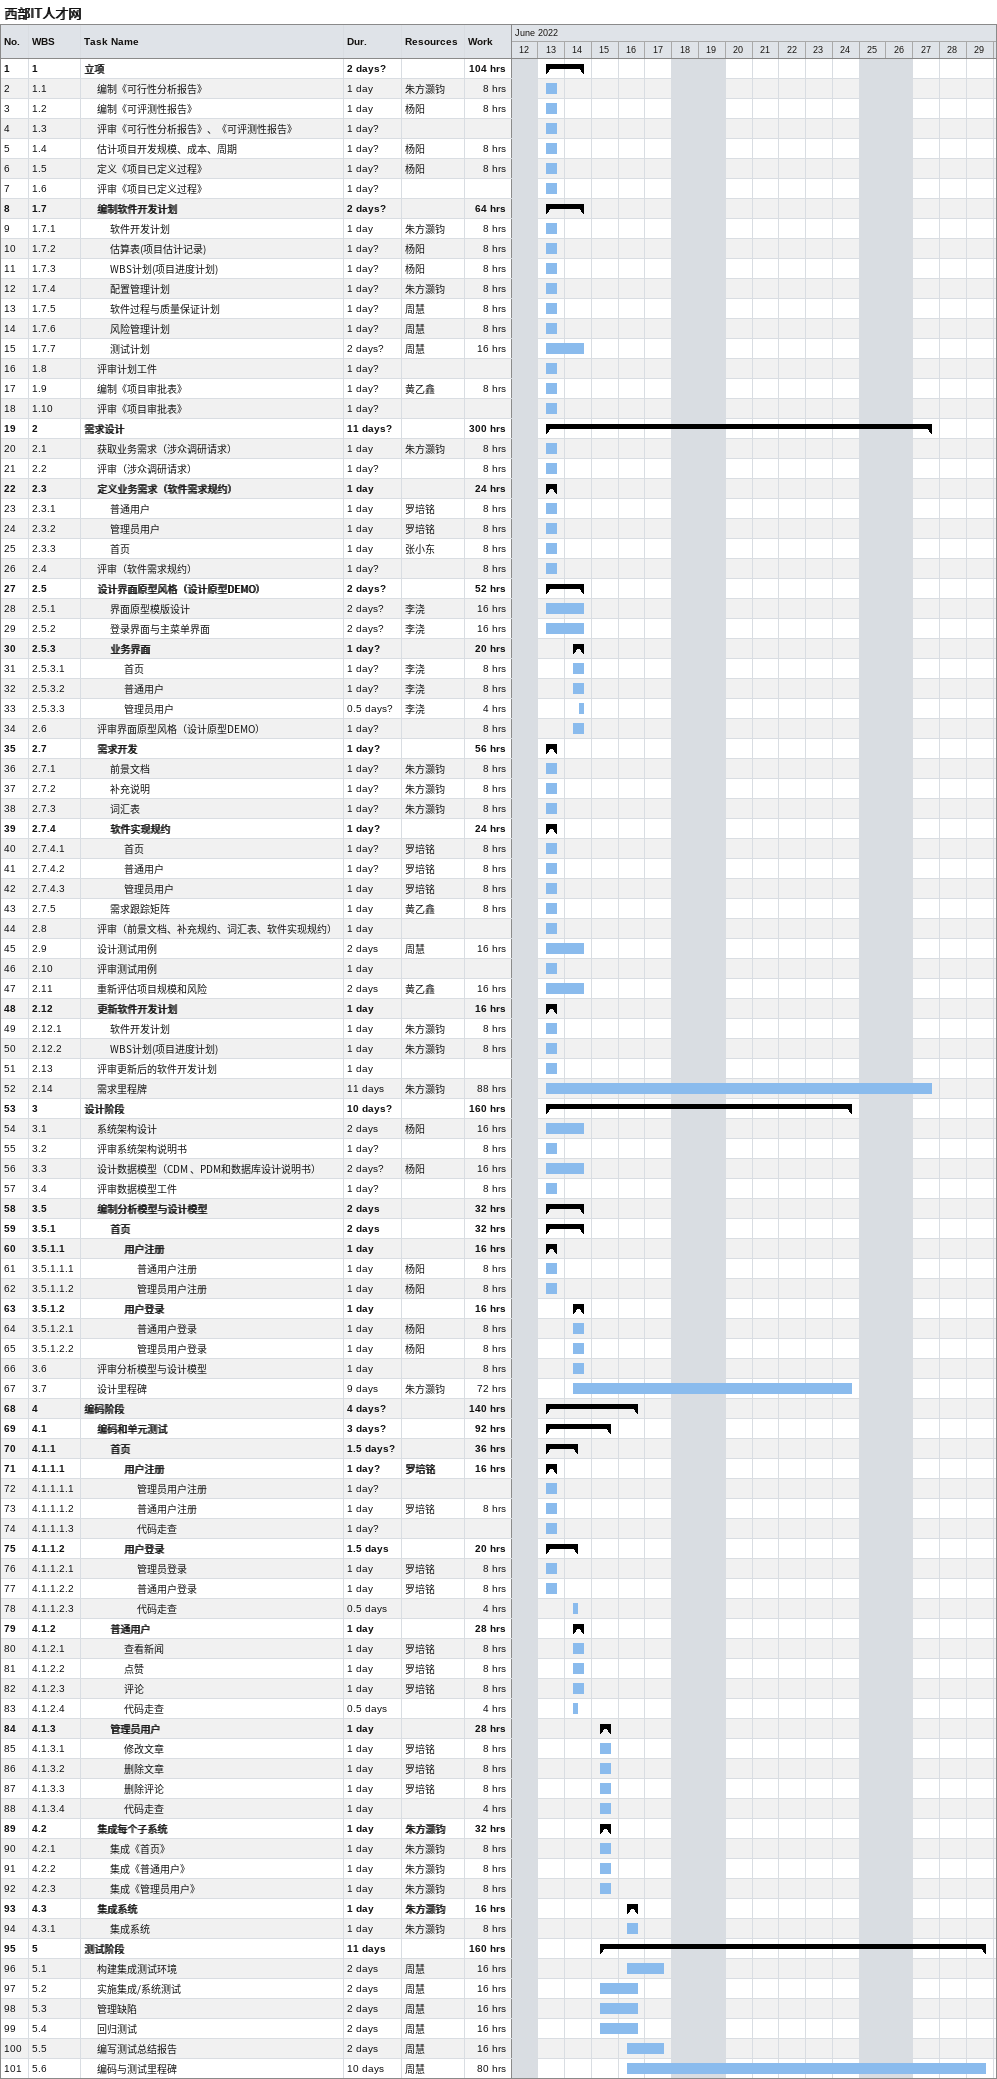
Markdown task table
西部IT人才网

| ID | WBS | Task | Duration | Start | Finish | Resources | Work (h) |
|---|---|---|---|---|---|---|---|
| 1 | 1 | **立项** | 2d? | 2022-06-13 | 2022-06-14 |  | 104 |
| 2 | 1.1 | 编制《可行性分析报告》 | 1d | 2022-06-13 | 2022-06-13 | 朱方灏钧 | 8 |
| 3 | 1.2 | 编制《可评测性报告》 | 1d | 2022-06-13 | 2022-06-13 | 杨阳 | 8 |
| 4 | 1.3 | 评审《可行性分析报告》、《可评测性报告》 | 1d? | 2022-06-13 | 2022-06-13 |  |  |
| 5 | 1.4 | 估计项目开发规模、成本、周期 | 1d? | 2022-06-13 | 2022-06-13 | 杨阳 | 8 |
| 6 | 1.5 | 定义《项目已定义过程》 | 1d? | 2022-06-13 | 2022-06-13 | 杨阳 | 8 |
| 7 | 1.6 | 评审《项目已定义过程》 | 1d? | 2022-06-13 | 2022-06-13 |  |  |
| 8 | 1.7 | **编制软件开发计划** | 2d? | 2022-06-13 | 2022-06-14 |  | 64 |
| 9 | 1.7.1 | 软件开发计划 | 1d | 2022-06-13 | 2022-06-13 | 朱方灏钧 | 8 |
| 10 | 1.7.2 | 估算表(项目估计记录) | 1d? | 2022-06-13 | 2022-06-13 | 杨阳 | 8 |
| 11 | 1.7.3 | WBS计划(项目进度计划) | 1d? | 2022-06-13 | 2022-06-13 | 杨阳 | 8 |
| 12 | 1.7.4 | 配置管理计划 | 1d? | 2022-06-13 | 2022-06-13 | 朱方灏钧 | 8 |
| 13 | 1.7.5 | 软件过程与质量保证计划 | 1d? | 2022-06-13 | 2022-06-13 | 周慧 | 8 |
| 14 | 1.7.6 | 风险管理计划 | 1d? | 2022-06-13 | 2022-06-13 | 周慧 | 8 |
| 15 | 1.7.7 | 测试计划 | 2d? | 2022-06-13 | 2022-06-14 | 周慧 | 16 |
| 16 | 1.8 | 评审计划工件 | 1d? | 2022-06-13 | 2022-06-13 |  |  |
| 17 | 1.9 | 编制《项目审批表》 | 1d? | 2022-06-13 | 2022-06-13 | 黄乙鑫 | 8 |
| 18 | 1.10 | 评审《项目审批表》 | 1d? | 2022-06-13 | 2022-06-13 |  |  |
| 19 | 2 | **需求设计** | 11d? | 2022-06-13 | 2022-06-27 |  | 300 |
| 20 | 2.1 | 获取业务需求（涉众调研请求） | 1d | 2022-06-13 | 2022-06-13 | 朱方灏钧 | 8 |
| 21 | 2.2 | 评审（涉众调研请求） | 1d? | 2022-06-13 | 2022-06-13 |  | 8 |
| 22 | 2.3 | **定义业务需求（软件需求规约）** | 1d | 2022-06-13 | 2022-06-13 |  | 24 |
| 23 | 2.3.1 | 普通用户 | 1d | 2022-06-13 | 2022-06-13 | 罗培铭 | 8 |
| 24 | 2.3.2 | 管理员用户 | 1d | 2022-06-13 | 2022-06-13 | 罗培铭 | 8 |
| 25 | 2.3.3 | 首页 | 1d | 2022-06-13 | 2022-06-13 | 张小东 | 8 |
| 26 | 2.4 | 评审（软件需求规约） | 1d? | 2022-06-13 | 2022-06-13 |  | 8 |
| 27 | 2.5 | **设计界面原型风格（设计原型DEMO）** | 2d? | 2022-06-13 | 2022-06-14 |  | 52 |
| 28 | 2.5.1 | 界面原型模版设计 | 2d? | 2022-06-13 | 2022-06-14 | 李浇 | 16 |
| 29 | 2.5.2 | 登录界面与主菜单界面 | 2d? | 2022-06-13 | 2022-06-14 | 李浇 | 16 |
| 30 | 2.5.3 | **业务界面** | 1d? | 2022-06-14 | 2022-06-14 |  | 20 |
| 31 | 2.5.3.1 | 首页 | 1d? | 2022-06-14 | 2022-06-14 | 李浇 | 8 |
| 32 | 2.5.3.2 | 普通用户 | 1d? | 2022-06-14 | 2022-06-14 | 李浇 | 8 |
| 33 | 2.5.3.3 | 管理员用户 | 0.5d? | 2022-06-14 | 2022-06-14 | 李浇 | 4 |
| 34 | 2.6 | 评审界面原型风格（设计原型DEMO） | 1d? | 2022-06-14 | 2022-06-14 |  | 8 |
| 35 | 2.7 | **需求开发** | 1d? | 2022-06-13 | 2022-06-13 |  | 56 |
| 36 | 2.7.1 | 前景文档 | 1d? | 2022-06-13 | 2022-06-13 | 朱方灏钧 | 8 |
| 37 | 2.7.2 | 补充说明 | 1d? | 2022-06-13 | 2022-06-13 | 朱方灏钧 | 8 |
| 38 | 2.7.3 | 词汇表 | 1d? | 2022-06-13 | 2022-06-13 | 朱方灏钧 | 8 |
| 39 | 2.7.4 | **软件实现规约** | 1d? | 2022-06-13 | 2022-06-13 |  | 24 |
| 40 | 2.7.4.1 | 首页 | 1d? | 2022-06-13 | 2022-06-13 | 罗培铭 | 8 |
| 41 | 2.7.4.2 | 普通用户 | 1d? | 2022-06-13 | 2022-06-13 | 罗培铭 | 8 |
| 42 | 2.7.4.3 | 管理员用户 | 1d | 2022-06-13 | 2022-06-13 | 罗培铭 | 8 |
| 43 | 2.7.5 | 需求跟踪矩阵 | 1d | 2022-06-13 | 2022-06-13 | 黄乙鑫 | 8 |
| 44 | 2.8 | 评审（前景文档、补充规约、词汇表、软件实现规约） | 1d | 2022-06-13 | 2022-06-13 |  |  |
| 45 | 2.9 | 设计测试用例 | 2d | 2022-06-13 | 2022-06-14 | 周慧 | 16 |
| 46 | 2.10 | 评审测试用例 | 1d | 2022-06-13 | 2022-06-13 |  |  |
| 47 | 2.11 | 重新评估项目规模和风险 | 2d | 2022-06-13 | 2022-06-14 | 黄乙鑫 | 16 |
| 48 | 2.12 | **更新软件开发计划** | 1d | 2022-06-13 | 2022-06-13 |  | 16 |
| 49 | 2.12.1 | 软件开发计划 | 1d | 2022-06-13 | 2022-06-13 | 朱方灏钧 | 8 |
| 50 | 2.12.2 | WBS计划(项目进度计划) | 1d | 2022-06-13 | 2022-06-13 | 朱方灏钧 | 8 |
| 51 | 2.13 | 评审更新后的软件开发计划 | 1d | 2022-06-13 | 2022-06-13 |  |  |
| 52 | 2.14 | 需求里程牌 | 11d | 2022-06-13 | 2022-06-27 | 朱方灏钧 | 88 |
| 53 | 3 | **设计阶段** | 10d? | 2022-06-13 | 2022-06-24 |  | 160 |
| 54 | 3.1 | 系统架构设计 | 2d | 2022-06-13 | 2022-06-14 | 杨阳 | 16 |
| 55 | 3.2 | 评审系统架构说明书 | 1d? | 2022-06-13 | 2022-06-13 |  | 8 |
| 56 | 3.3 | 设计数据模型（CDM 、PDM和数据库设计说明书） | 2d? | 2022-06-13 | 2022-06-14 | 杨阳 | 16 |
| 57 | 3.4 | 评审数据模型工件 | 1d? | 2022-06-13 | 2022-06-13 |  | 8 |
| 58 | 3.5 | **编制分析模型与设计模型** | 2d | 2022-06-13 | 2022-06-14 |  | 32 |
| 59 | 3.5.1 | **首页** | 2d | 2022-06-13 | 2022-06-14 |  | 32 |
| 60 | 3.5.1.1 | **用户注册** | 1d | 2022-06-13 | 2022-06-13 |  | 16 |
| 61 | 3.5.1.1.1 | 普通用户注册 | 1d | 2022-06-13 | 2022-06-13 | 杨阳 | 8 |
| 62 | 3.5.1.1.2 | 管理员用户注册 | 1d | 2022-06-13 | 2022-06-13 | 杨阳 | 8 |
| 63 | 3.5.1.2 | **用户登录** | 1d | 2022-06-14 | 2022-06-14 |  | 16 |
| 64 | 3.5.1.2.1 | 普通用户登录 | 1d | 2022-06-14 | 2022-06-14 | 杨阳 | 8 |
| 65 | 3.5.1.2.2 | 管理员用户登录 | 1d | 2022-06-14 | 2022-06-14 | 杨阳 | 8 |
| 66 | 3.6 | 评审分析模型与设计模型 | 1d | 2022-06-14 | 2022-06-14 |  | 8 |
| 67 | 3.7 | 设计里程碑 | 9d | 2022-06-14 | 2022-06-24 | 朱方灏钧 | 72 |
| 68 | 4 | **编码阶段** | 4d? | 2022-06-13 | 2022-06-16 |  | 140 |
| 69 | 4.1 | **编码和单元测试** | 3d? | 2022-06-13 | 2022-06-15 |  | 92 |
| 70 | 4.1.1 | **首页** | 1.5d? | 2022-06-13 | 2022-06-14 |  | 36 |
| 71 | 4.1.1.1 | **用户注册** | 1d? | 2022-06-13 | 2022-06-13 | 罗培铭 | 16 |
| 72 | 4.1.1.1.1 | 管理员用户注册 | 1d? | 2022-06-13 | 2022-06-13 |  |  |
| 73 | 4.1.1.1.2 | 普通用户注册 | 1d | 2022-06-13 | 2022-06-13 | 罗培铭 | 8 |
| 74 | 4.1.1.1.3 | 代码走查 | 1d? | 2022-06-13 | 2022-06-13 |  |  |
| 75 | 4.1.1.2 | **用户登录** | 1.5d | 2022-06-13 | 2022-06-14 |  | 20 |
| 76 | 4.1.1.2.1 | 管理员登录 | 1d | 2022-06-13 | 2022-06-13 | 罗培铭 | 8 |
| 77 | 4.1.1.2.2 | 普通用户登录 | 1d | 2022-06-13 | 2022-06-13 | 罗培铭 | 8 |
| 78 | 4.1.1.2.3 | 代码走查 | 0.5d | 2022-06-14 | 2022-06-14 |  | 4 |
| 79 | 4.1.2 | **普通用户** | 1d | 2022-06-14 | 2022-06-14 |  | 28 |
| 80 | 4.1.2.1 | 查看新闻 | 1d | 2022-06-14 | 2022-06-14 | 罗培铭 | 8 |
| 81 | 4.1.2.2 | 点赞 | 1d | 2022-06-14 | 2022-06-14 | 罗培铭 | 8 |
| 82 | 4.1.2.3 | 评论 | 1d | 2022-06-14 | 2022-06-14 | 罗培铭 | 8 |
| 83 | 4.1.2.4 | 代码走查 | 0.5d | 2022-06-14 | 2022-06-14 |  | 4 |
| 84 | 4.1.3 | **管理员用户** | 1d | 2022-06-15 | 2022-06-15 |  | 28 |
| 85 | 4.1.3.1 | 修改文章 | 1d | 2022-06-15 | 2022-06-15 | 罗培铭 | 8 |
| 86 | 4.1.3.2 | 删除文章 | 1d | 2022-06-15 | 2022-06-15 | 罗培铭 | 8 |
| 87 | 4.1.3.3 | 删除评论 | 1d | 2022-06-15 | 2022-06-15 | 罗培铭 | 8 |
| 88 | 4.1.3.4 | 代码走查 | 1d | 2022-06-15 | 2022-06-15 |  | 4 |
| 89 | 4.2 | **集成每个子系统** | 1d | 2022-06-15 | 2022-06-15 | 朱方灏钧 | 32 |
| 90 | 4.2.1 | 集成《首页》 | 1d | 2022-06-15 | 2022-06-15 | 朱方灏钧 | 8 |
| 91 | 4.2.2 | 集成《普通用户》 | 1d | 2022-06-15 | 2022-06-15 | 朱方灏钧 | 8 |
| 92 | 4.2.3 | 集成《管理员用户》 | 1d | 2022-06-15 | 2022-06-15 | 朱方灏钧 | 8 |
| 93 | 4.3 | **集成系统** | 1d | 2022-06-16 | 2022-06-16 | 朱方灏钧 | 16 |
| 94 | 4.3.1 | 集成系统 | 1d | 2022-06-16 | 2022-06-16 | 朱方灏钧 | 8 |
| 95 | 5 | **测试阶段** | 11d | 2022-06-15 | 2022-06-29 |  | 160 |
| 96 | 5.1 | 构建集成测试环境 | 2d | 2022-06-16 | 2022-06-17 | 周慧 | 16 |
| 97 | 5.2 | 实施集成/系统测试 | 2d | 2022-06-15 | 2022-06-16 | 周慧 | 16 |
| 98 | 5.3 | 管理缺陷 | 2d | 2022-06-15 | 2022-06-16 | 周慧 | 16 |
| 99 | 5.4 | 回归测试 | 2d | 2022-06-15 | 2022-06-16 | 周慧 | 16 |
| 100 | 5.5 | 编写测试总结报告 | 2d | 2022-06-16 | 2022-06-17 | 周慧 | 16 |
| 101 | 5.6 | 编码与测试里程碑 | 10d | 2022-06-16 | 2022-06-29 | 周慧 | 80 |
